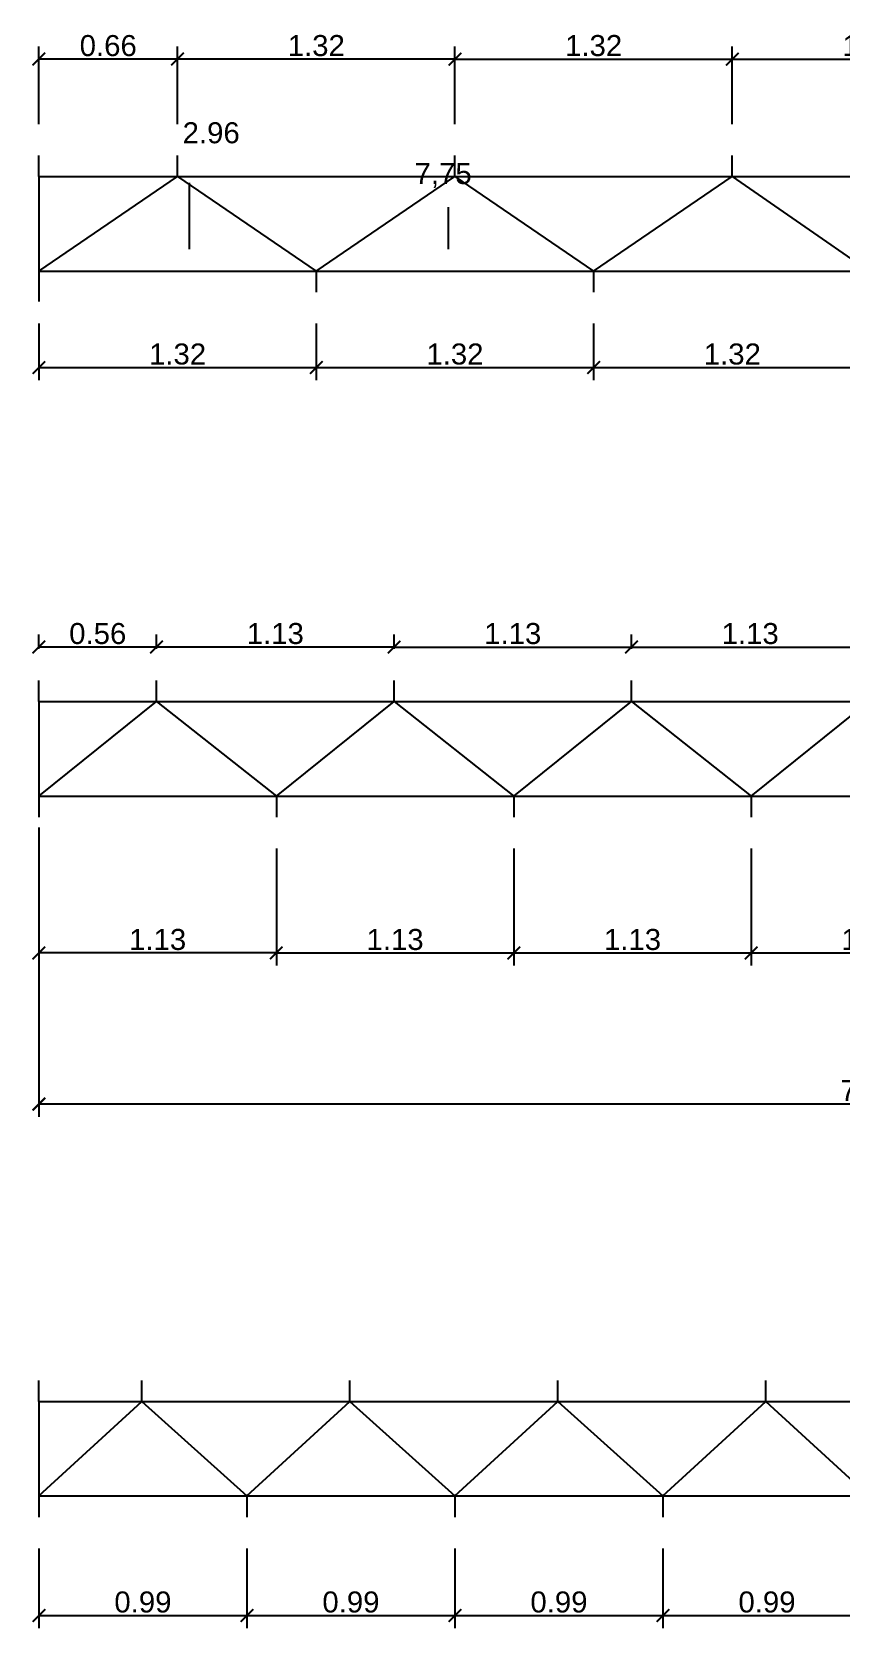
# Model space of a CAD drawing. Header units: millimetres. Extents: x 2924 to 6397, y 1567 to 1704.
# Drawn here: x 3148.08 to 3151.92, y 1592.25 to 1599.84 of the extents above; entities that cross this region are included whole.
import ezdxf

# ---------------------------------------------------------------- set-up
doc = ezdxf.new("R2010")
doc.units = ezdxf.units.MM
doc.header["$PDMODE"] = 35
doc.layers.get('Defpoints').update_dxf_attribs({"color": 230})
doc.layers.add('PT-MUROS', color=7, linetype='Continuous')
doc.layers.add('Viga', color=6, linetype='Continuous')
doc.styles.add('Arial10', font='arial.ttf', dxfattribs={"height": 0.1})
doc.styles.get("Standard").update_dxf_attribs({"font": 'arial.ttf'})
doc.dimstyles.new('COTA-1-50', dxfattribs={"dimtxt": 0.1, "dimasz": 0.06, "dimexe": 0.06, "dimexo": 0.15, "dimgap": 0.0125, "dimtad": 1, "dimzin": 0, "dimdsep": 46, "dimtxsty": 'Arial10', "dimblk1": 'ARCHTICK', "dimblk2": 'ARCHTICK', "dimsah": 1, "dimcen": 0.09, "dimclrd": 7, "dimclre": 7, "dimclrt": 7, "dimazin": 0, "dimtfac": 1, "dimtofl": 0, "dimtmove": 2, "dimatfit": 3, "dimldrblk": 'ARCHTICK', "dimfxl": 1, "dimtolj": 1, "dimtzin": 0, "dimarcsym": 0})

# ---------------------------------------------------------------- blocks, each defined once
blk = doc.blocks.new('_ARCHTICK')
at = {"color": 0, "linetype": 'ByBlock', "const_width": 0.15}
blk.add_lwpolyline([(-0.5, -0.5), (0.5, 0.5)], dxfattribs=at)
blk = doc.blocks.new('*D277')
at = {"layer": 'Defpoints', "color": 0, "transparency": 16777216}
for p in [(3148.1088, 1598.6042), (3149.4288, 1598.6042), (3149.4288, 1598.2454)]:
    blk.add_point(p, dxfattribs=at)
at = {"layer": 'PT-MUROS', "color": 7, "lineweight": -2, "transparency": 16777216}
for p, q in [((3148.1088, 1598.4542), (3148.1088, 1598.1854)), ((3149.4288, 1598.4542), (3149.4288, 1598.1854)), ((3148.1088, 1598.2454), (3149.4288, 1598.2454))]:
    blk.add_line(p, q, dxfattribs=at)
at = {"layer": 'PT-MUROS', "color": 7, "lineweight": -2, "transparency": 16777216, "xscale": 0.06, "yscale": 0.06, "zscale": 0.06, "rotation": 180}
blk.add_blockref('_ARCHTICK', (3148.1088, 1598.2454), dxfattribs=at)
at = {"layer": 'PT-MUROS', "color": 7, "lineweight": -2, "transparency": 16777216, "xscale": 0.06, "yscale": 0.06, "zscale": 0.06}
blk.add_blockref('_ARCHTICK', (3149.4288, 1598.2454), dxfattribs=at)
at = {"layer": 'PT-MUROS', "color": 7, "transparency": 16777216, "insert": (3148.7688, 1598.309), "char_height": 0.1, "attachment_point": 5, "style": 'Arial10'}
blk.add_mtext('\\A1;1.32', dxfattribs=at)
blk = doc.blocks.new('*D278')
at = {"layer": 'Defpoints', "color": 0, "transparency": 16777216}
for p in [(3149.4288, 1598.6042), (3150.7488, 1598.6042), (3150.7488, 1598.2454)]:
    blk.add_point(p, dxfattribs=at)
at = {"layer": 'PT-MUROS', "color": 7, "lineweight": -2, "transparency": 16777216}
for p, q in [((3149.4288, 1598.4542), (3149.4288, 1598.1854)), ((3150.7488, 1598.4542), (3150.7488, 1598.1854)), ((3149.4288, 1598.2454), (3150.7488, 1598.2454))]:
    blk.add_line(p, q, dxfattribs=at)
at = {"layer": 'PT-MUROS', "color": 7, "lineweight": -2, "transparency": 16777216, "xscale": 0.06, "yscale": 0.06, "zscale": 0.06, "rotation": 180}
blk.add_blockref('_ARCHTICK', (3149.4288, 1598.2454), dxfattribs=at)
at = {"layer": 'PT-MUROS', "color": 7, "lineweight": -2, "transparency": 16777216, "xscale": 0.06, "yscale": 0.06, "zscale": 0.06}
blk.add_blockref('_ARCHTICK', (3150.7488, 1598.2454), dxfattribs=at)
at = {"layer": 'PT-MUROS', "color": 7, "transparency": 16777216, "insert": (3150.0888, 1598.309), "char_height": 0.1, "attachment_point": 5, "style": 'Arial10'}
blk.add_mtext('\\A1;1.32', dxfattribs=at)
blk = doc.blocks.new('*D279')
at = {"layer": 'Defpoints', "color": 0, "transparency": 16777216}
for p in [(3150.7488, 1598.6042), (3152.0688, 1598.6042), (3152.0688, 1598.2454)]:
    blk.add_point(p, dxfattribs=at)
at = {"layer": 'PT-MUROS', "color": 7, "lineweight": -2, "transparency": 16777216}
for p, q in [((3150.7488, 1598.4542), (3150.7488, 1598.1854)), ((3152.0688, 1598.4542), (3152.0688, 1598.1854)), ((3150.7488, 1598.2454), (3152.0688, 1598.2454))]:
    blk.add_line(p, q, dxfattribs=at)
at = {"layer": 'PT-MUROS', "color": 7, "lineweight": -2, "transparency": 16777216, "xscale": 0.06, "yscale": 0.06, "zscale": 0.06, "rotation": 180}
blk.add_blockref('_ARCHTICK', (3150.7488, 1598.2454), dxfattribs=at)
at = {"layer": 'PT-MUROS', "color": 7, "lineweight": -2, "transparency": 16777216, "xscale": 0.06, "yscale": 0.06, "zscale": 0.06}
blk.add_blockref('_ARCHTICK', (3152.0688, 1598.2454), dxfattribs=at)
at = {"layer": 'PT-MUROS', "color": 7, "transparency": 16777216, "insert": (3151.4088, 1598.309), "char_height": 0.1, "attachment_point": 5, "style": 'Arial10'}
blk.add_mtext('\\A1;1.32', dxfattribs=at)
blk = doc.blocks.new('*D283')
at = {"layer": 'Defpoints', "color": 0, "transparency": 16777216}
for p in [(3148.1088, 1599.7134), (3148.1088, 1599.2542), (3148.7688, 1599.2542)]:
    blk.add_point(p, dxfattribs=at)
at = {"layer": 'PT-MUROS', "color": 7, "lineweight": -2, "transparency": 16777216}
for p, q in [((3148.1088, 1599.4042), (3148.1088, 1599.7734)), ((3148.7688, 1599.4042), (3148.7688, 1599.7734)), ((3148.7688, 1599.7134), (3148.1088, 1599.7134))]:
    blk.add_line(p, q, dxfattribs=at)
at = {"layer": 'PT-MUROS', "color": 7, "lineweight": -2, "transparency": 16777216, "xscale": 0.06, "yscale": 0.06, "zscale": 0.06, "rotation": 180}
blk.add_blockref('_ARCHTICK', (3148.1088, 1599.7134), dxfattribs=at)
at = {"layer": 'PT-MUROS', "color": 7, "lineweight": -2, "transparency": 16777216, "xscale": 0.06, "yscale": 0.06, "zscale": 0.06}
blk.add_blockref('_ARCHTICK', (3148.7688, 1599.7134), dxfattribs=at)
at = {"layer": 'PT-MUROS', "color": 7, "transparency": 16777216, "insert": (3148.4388, 1599.7769), "char_height": 0.1, "attachment_point": 5, "style": 'Arial10'}
blk.add_mtext('\\A1;0.66', dxfattribs=at)
blk = doc.blocks.new('*D284')
at = {"layer": 'Defpoints', "color": 0, "transparency": 16777216}
for p in [(3148.7688, 1599.7134), (3148.7688, 1599.2542), (3150.0888, 1599.2542)]:
    blk.add_point(p, dxfattribs=at)
at = {"layer": 'PT-MUROS', "color": 7, "lineweight": -2, "transparency": 16777216}
for p, q in [((3148.7688, 1599.4042), (3148.7688, 1599.7734)), ((3150.0888, 1599.4042), (3150.0888, 1599.7734)), ((3150.0888, 1599.7134), (3148.7688, 1599.7134))]:
    blk.add_line(p, q, dxfattribs=at)
at = {"layer": 'PT-MUROS', "color": 7, "lineweight": -2, "transparency": 16777216, "xscale": 0.06, "yscale": 0.06, "zscale": 0.06, "rotation": 180}
blk.add_blockref('_ARCHTICK', (3148.7688, 1599.7134), dxfattribs=at)
at = {"layer": 'PT-MUROS', "color": 7, "lineweight": -2, "transparency": 16777216, "xscale": 0.06, "yscale": 0.06, "zscale": 0.06}
blk.add_blockref('_ARCHTICK', (3150.0888, 1599.7134), dxfattribs=at)
at = {"layer": 'PT-MUROS', "color": 7, "transparency": 16777216, "insert": (3149.4288, 1599.777), "char_height": 0.1, "attachment_point": 5, "style": 'Arial10'}
blk.add_mtext('\\A1;1.32', dxfattribs=at)
blk = doc.blocks.new('*D285')
at = {"layer": 'Defpoints', "color": 0, "transparency": 16777216}
for p in [(3151.4088, 1599.7134), (3150.0888, 1599.2542), (3151.4088, 1599.2542)]:
    blk.add_point(p, dxfattribs=at)
at = {"layer": 'PT-MUROS', "color": 7, "lineweight": -2, "transparency": 16777216}
for p, q in [((3150.0888, 1599.4042), (3150.0888, 1599.7734)), ((3151.4088, 1599.4042), (3151.4088, 1599.7734)), ((3150.0888, 1599.7134), (3151.4088, 1599.7134))]:
    blk.add_line(p, q, dxfattribs=at)
at = {"layer": 'PT-MUROS', "color": 7, "lineweight": -2, "transparency": 16777216, "xscale": 0.06, "yscale": 0.06, "zscale": 0.06, "rotation": 180}
blk.add_blockref('_ARCHTICK', (3150.0888, 1599.7134), dxfattribs=at)
at = {"layer": 'PT-MUROS', "color": 7, "lineweight": -2, "transparency": 16777216, "xscale": 0.06, "yscale": 0.06, "zscale": 0.06}
blk.add_blockref('_ARCHTICK', (3151.4088, 1599.7134), dxfattribs=at)
at = {"layer": 'PT-MUROS', "color": 7, "transparency": 16777216, "insert": (3150.7488, 1599.777), "char_height": 0.1, "attachment_point": 5, "style": 'Arial10'}
blk.add_mtext('\\A1;1.32', dxfattribs=at)
blk = doc.blocks.new('*D286')
at = {"layer": 'Defpoints', "color": 0, "transparency": 16777216}
for p in [(3152.7288, 1599.7134), (3151.4088, 1599.2542), (3152.7288, 1599.2542)]:
    blk.add_point(p, dxfattribs=at)
at = {"layer": 'PT-MUROS', "color": 7, "lineweight": -2, "transparency": 16777216}
for p, q in [((3151.4088, 1599.4042), (3151.4088, 1599.7734)), ((3152.7288, 1599.4042), (3152.7288, 1599.7734)), ((3151.4088, 1599.7134), (3152.7288, 1599.7134))]:
    blk.add_line(p, q, dxfattribs=at)
at = {"layer": 'PT-MUROS', "color": 7, "lineweight": -2, "transparency": 16777216, "xscale": 0.06, "yscale": 0.06, "zscale": 0.06, "rotation": 180}
blk.add_blockref('_ARCHTICK', (3151.4088, 1599.7134), dxfattribs=at)
at = {"layer": 'PT-MUROS', "color": 7, "lineweight": -2, "transparency": 16777216, "xscale": 0.06, "yscale": 0.06, "zscale": 0.06}
blk.add_blockref('_ARCHTICK', (3152.7288, 1599.7134), dxfattribs=at)
at = {"layer": 'PT-MUROS', "color": 7, "transparency": 16777216, "insert": (3152.0688, 1599.777), "char_height": 0.1, "attachment_point": 5, "style": 'Arial10'}
blk.add_mtext('\\A1;1.32', dxfattribs=at)
blk = doc.blocks.new('*D290')
at = {"layer": 'Defpoints', "color": 0, "transparency": 16777216}
for p in [(3148.1088, 1596.1057), (3149.2388, 1596.1057), (3148.1088, 1595.459)]:
    blk.add_point(p, dxfattribs=at)
at = {"layer": 'PT-MUROS', "color": 7, "lineweight": -2, "transparency": 16777216}
for p, q in [((3148.1088, 1595.9557), (3148.1088, 1595.399)), ((3149.2388, 1595.9557), (3149.2388, 1595.399)), ((3149.2388, 1595.459), (3148.1088, 1595.459))]:
    blk.add_line(p, q, dxfattribs=at)
at = {"layer": 'PT-MUROS', "color": 7, "lineweight": -2, "transparency": 16777216, "xscale": 0.06, "yscale": 0.06, "zscale": 0.06, "rotation": 180}
blk.add_blockref('_ARCHTICK', (3148.1088, 1595.459), dxfattribs=at)
at = {"layer": 'PT-MUROS', "color": 7, "lineweight": -2, "transparency": 16777216, "xscale": 0.06, "yscale": 0.06, "zscale": 0.06}
blk.add_blockref('_ARCHTICK', (3149.2388, 1595.459), dxfattribs=at)
at = {"layer": 'PT-MUROS', "color": 7, "transparency": 16777216, "insert": (3148.6738, 1595.5226), "char_height": 0.1, "attachment_point": 5, "style": 'Arial10'}
blk.add_mtext('\\A1;1.13', dxfattribs=at)
blk = doc.blocks.new('*D291')
at = {"layer": 'Defpoints', "color": 0, "transparency": 16777216}
for p in [(3149.2388, 1596.1057), (3150.3688, 1596.1057), (3150.3688, 1595.459)]:
    blk.add_point(p, dxfattribs=at)
at = {"layer": 'PT-MUROS', "color": 7, "lineweight": -2, "transparency": 16777216}
for p, q in [((3149.2388, 1595.9557), (3149.2388, 1595.399)), ((3150.3688, 1595.9557), (3150.3688, 1595.399)), ((3149.2388, 1595.459), (3150.3688, 1595.459))]:
    blk.add_line(p, q, dxfattribs=at)
at = {"layer": 'PT-MUROS', "color": 7, "lineweight": -2, "transparency": 16777216, "xscale": 0.06, "yscale": 0.06, "zscale": 0.06, "rotation": 180}
blk.add_blockref('_ARCHTICK', (3149.2388, 1595.459), dxfattribs=at)
at = {"layer": 'PT-MUROS', "color": 7, "lineweight": -2, "transparency": 16777216, "xscale": 0.06, "yscale": 0.06, "zscale": 0.06}
blk.add_blockref('_ARCHTICK', (3150.3688, 1595.459), dxfattribs=at)
at = {"layer": 'PT-MUROS', "color": 7, "transparency": 16777216, "insert": (3149.8038, 1595.5226), "char_height": 0.1, "attachment_point": 5, "style": 'Arial10'}
blk.add_mtext('\\A1;1.13', dxfattribs=at)
blk = doc.blocks.new('*D292')
at = {"layer": 'Defpoints', "color": 0, "transparency": 16777216}
for p in [(3150.3688, 1596.1057), (3151.4988, 1596.1057), (3151.4988, 1595.459)]:
    blk.add_point(p, dxfattribs=at)
at = {"layer": 'PT-MUROS', "color": 7, "lineweight": -2, "transparency": 16777216}
for p, q in [((3150.3688, 1595.9557), (3150.3688, 1595.399)), ((3151.4988, 1595.9557), (3151.4988, 1595.399)), ((3150.3688, 1595.459), (3151.4988, 1595.459))]:
    blk.add_line(p, q, dxfattribs=at)
at = {"layer": 'PT-MUROS', "color": 7, "lineweight": -2, "transparency": 16777216, "xscale": 0.06, "yscale": 0.06, "zscale": 0.06, "rotation": 180}
blk.add_blockref('_ARCHTICK', (3150.3688, 1595.459), dxfattribs=at)
at = {"layer": 'PT-MUROS', "color": 7, "lineweight": -2, "transparency": 16777216, "xscale": 0.06, "yscale": 0.06, "zscale": 0.06}
blk.add_blockref('_ARCHTICK', (3151.4988, 1595.459), dxfattribs=at)
at = {"layer": 'PT-MUROS', "color": 7, "transparency": 16777216, "insert": (3150.9338, 1595.5226), "char_height": 0.1, "attachment_point": 5, "style": 'Arial10'}
blk.add_mtext('\\A1;1.13', dxfattribs=at)
blk = doc.blocks.new('*D293')
at = {"layer": 'Defpoints', "color": 0, "transparency": 16777216}
for p in [(3151.4988, 1596.1057), (3152.6288, 1596.1057), (3152.6288, 1595.459)]:
    blk.add_point(p, dxfattribs=at)
at = {"layer": 'PT-MUROS', "color": 7, "lineweight": -2, "transparency": 16777216}
for p, q in [((3151.4988, 1595.9557), (3151.4988, 1595.399)), ((3152.6288, 1595.9557), (3152.6288, 1595.399)), ((3151.4988, 1595.459), (3152.6288, 1595.459))]:
    blk.add_line(p, q, dxfattribs=at)
at = {"layer": 'PT-MUROS', "color": 7, "lineweight": -2, "transparency": 16777216, "xscale": 0.06, "yscale": 0.06, "zscale": 0.06, "rotation": 180}
blk.add_blockref('_ARCHTICK', (3151.4988, 1595.459), dxfattribs=at)
at = {"layer": 'PT-MUROS', "color": 7, "lineweight": -2, "transparency": 16777216, "xscale": 0.06, "yscale": 0.06, "zscale": 0.06}
blk.add_blockref('_ARCHTICK', (3152.6288, 1595.459), dxfattribs=at)
at = {"layer": 'PT-MUROS', "color": 7, "transparency": 16777216, "insert": (3152.0638, 1595.5226), "char_height": 0.1, "attachment_point": 5, "style": 'Arial10'}
blk.add_mtext('\\A1;1.13', dxfattribs=at)
blk = doc.blocks.new('*D297')
at = {"layer": 'Defpoints', "color": 0, "transparency": 16777216}
for p in [(3148.1088, 1596.9151), (3148.1088, 1596.7557), (3148.6688, 1596.7557)]:
    blk.add_point(p, dxfattribs=at)
at = {"layer": 'PT-MUROS', "color": 7, "lineweight": -2, "transparency": 16777216}
for p, q in [((3148.1088, 1596.9057), (3148.1088, 1596.9751)), ((3148.6688, 1596.9151), (3148.1088, 1596.9151)), ((3148.6688, 1596.9057), (3148.6688, 1596.9751))]:
    blk.add_line(p, q, dxfattribs=at)
at = {"layer": 'PT-MUROS', "color": 7, "lineweight": -2, "transparency": 16777216, "xscale": 0.06, "yscale": 0.06, "zscale": 0.06, "rotation": 180}
blk.add_blockref('_ARCHTICK', (3148.1088, 1596.9151), dxfattribs=at)
at = {"layer": 'PT-MUROS', "color": 7, "lineweight": -2, "transparency": 16777216, "xscale": 0.06, "yscale": 0.06, "zscale": 0.06}
blk.add_blockref('_ARCHTICK', (3148.6688, 1596.9151), dxfattribs=at)
at = {"layer": 'PT-MUROS', "color": 7, "transparency": 16777216, "insert": (3148.3888, 1596.9787), "char_height": 0.1, "attachment_point": 5, "style": 'Arial10'}
blk.add_mtext('\\A1;0.56', dxfattribs=at)
blk = doc.blocks.new('*D298')
at = {"layer": 'Defpoints', "color": 0, "transparency": 16777216}
for p in [(3148.6688, 1596.9151), (3148.6688, 1596.7557), (3149.7988, 1596.7557)]:
    blk.add_point(p, dxfattribs=at)
at = {"layer": 'PT-MUROS', "color": 7, "lineweight": -2, "transparency": 16777216}
for p, q in [((3148.6688, 1596.9057), (3148.6688, 1596.9751)), ((3149.7988, 1596.9151), (3148.6688, 1596.9151)), ((3149.7988, 1596.9057), (3149.7988, 1596.9751))]:
    blk.add_line(p, q, dxfattribs=at)
at = {"layer": 'PT-MUROS', "color": 7, "lineweight": -2, "transparency": 16777216, "xscale": 0.06, "yscale": 0.06, "zscale": 0.06, "rotation": 180}
blk.add_blockref('_ARCHTICK', (3148.6688, 1596.9151), dxfattribs=at)
at = {"layer": 'PT-MUROS', "color": 7, "lineweight": -2, "transparency": 16777216, "xscale": 0.06, "yscale": 0.06, "zscale": 0.06}
blk.add_blockref('_ARCHTICK', (3149.7988, 1596.9151), dxfattribs=at)
at = {"layer": 'PT-MUROS', "color": 7, "transparency": 16777216, "insert": (3149.2338, 1596.9787), "char_height": 0.1, "attachment_point": 5, "style": 'Arial10'}
blk.add_mtext('\\A1;1.13', dxfattribs=at)
blk = doc.blocks.new('*D299')
at = {"layer": 'Defpoints', "color": 0, "transparency": 16777216}
for p in [(3150.9288, 1596.9151), (3149.7988, 1596.7557), (3150.9288, 1596.7557)]:
    blk.add_point(p, dxfattribs=at)
at = {"layer": 'PT-MUROS', "color": 7, "lineweight": -2, "transparency": 16777216}
for p, q in [((3149.7988, 1596.9057), (3149.7988, 1596.9751)), ((3149.7988, 1596.9151), (3150.9288, 1596.9151)), ((3150.9288, 1596.9057), (3150.9288, 1596.9751))]:
    blk.add_line(p, q, dxfattribs=at)
at = {"layer": 'PT-MUROS', "color": 7, "lineweight": -2, "transparency": 16777216, "xscale": 0.06, "yscale": 0.06, "zscale": 0.06, "rotation": 180}
blk.add_blockref('_ARCHTICK', (3149.7988, 1596.9151), dxfattribs=at)
at = {"layer": 'PT-MUROS', "color": 7, "lineweight": -2, "transparency": 16777216, "xscale": 0.06, "yscale": 0.06, "zscale": 0.06}
blk.add_blockref('_ARCHTICK', (3150.9288, 1596.9151), dxfattribs=at)
at = {"layer": 'PT-MUROS', "color": 7, "transparency": 16777216, "insert": (3150.3638, 1596.9787), "char_height": 0.1, "attachment_point": 5, "style": 'Arial10'}
blk.add_mtext('\\A1;1.13', dxfattribs=at)
blk = doc.blocks.new('*D300')
at = {"layer": 'Defpoints', "color": 0, "transparency": 16777216}
for p in [(3152.0588, 1596.9151), (3150.9288, 1596.7557), (3152.0588, 1596.7557)]:
    blk.add_point(p, dxfattribs=at)
at = {"layer": 'PT-MUROS', "color": 7, "lineweight": -2, "transparency": 16777216}
for p, q in [((3150.9288, 1596.9057), (3150.9288, 1596.9751)), ((3150.9288, 1596.9151), (3152.0588, 1596.9151)), ((3152.0588, 1596.9057), (3152.0588, 1596.9751))]:
    blk.add_line(p, q, dxfattribs=at)
at = {"layer": 'PT-MUROS', "color": 7, "lineweight": -2, "transparency": 16777216, "xscale": 0.06, "yscale": 0.06, "zscale": 0.06, "rotation": 180}
blk.add_blockref('_ARCHTICK', (3150.9288, 1596.9151), dxfattribs=at)
at = {"layer": 'PT-MUROS', "color": 7, "lineweight": -2, "transparency": 16777216, "xscale": 0.06, "yscale": 0.06, "zscale": 0.06}
blk.add_blockref('_ARCHTICK', (3152.0588, 1596.9151), dxfattribs=at)
at = {"layer": 'PT-MUROS', "color": 7, "transparency": 16777216, "insert": (3151.4938, 1596.9787), "char_height": 0.1, "attachment_point": 5, "style": 'Arial10'}
blk.add_mtext('\\A1;1.13', dxfattribs=at)
blk = doc.blocks.new('*D343')
at = {"layer": 'Defpoints', "color": 0, "transparency": 16777216}
for p in [(3148.1088, 1596.2057), (3156.0088, 1596.2057), (3148.1088, 1594.7397)]:
    blk.add_point(p, dxfattribs=at)
at = {"layer": 'Viga', "color": 7, "lineweight": -2, "transparency": 16777216}
for p, q in [((3148.1088, 1596.0557), (3148.1088, 1594.6797)), ((3156.0088, 1596.0557), (3156.0088, 1594.6797)), ((3156.0088, 1594.7397), (3148.1088, 1594.7397))]:
    blk.add_line(p, q, dxfattribs=at)
at = {"layer": 'Viga', "color": 7, "lineweight": -2, "transparency": 16777216, "xscale": 0.06, "yscale": 0.06, "zscale": 0.06, "rotation": 180}
blk.add_blockref('_ARCHTICK', (3148.1088, 1594.7397), dxfattribs=at)
at = {"layer": 'Viga', "color": 7, "lineweight": -2, "transparency": 16777216, "xscale": 0.06, "yscale": 0.06, "zscale": 0.06}
blk.add_blockref('_ARCHTICK', (3156.0088, 1594.7397), dxfattribs=at)
at = {"layer": 'Viga', "color": 7, "transparency": 16777216, "insert": (3152.0588, 1594.8033), "char_height": 0.1, "attachment_point": 5, "style": 'Arial10'}
blk.add_mtext('\\A1;7.90', dxfattribs=at)
blk = doc.blocks.new('*D501')
at = {"layer": 'Defpoints', "color": 0, "transparency": 16777216}
for p in [(3148.1088, 1592.7745), (3149.0988, 1592.7745), (3149.0988, 1592.3059)]:
    blk.add_point(p, dxfattribs=at)
at = {"layer": 'Viga', "color": 7, "lineweight": -2, "transparency": 16777216}
for p, q in [((3148.1088, 1592.6245), (3148.1088, 1592.2459)), ((3149.0988, 1592.6245), (3149.0988, 1592.2459)), ((3148.1088, 1592.3059), (3149.0988, 1592.3059))]:
    blk.add_line(p, q, dxfattribs=at)
at = {"layer": 'Viga', "color": 7, "lineweight": -2, "transparency": 16777216, "xscale": 0.06, "yscale": 0.06, "zscale": 0.06, "rotation": 180}
blk.add_blockref('_ARCHTICK', (3148.1088, 1592.3059), dxfattribs=at)
at = {"layer": 'Viga', "color": 7, "lineweight": -2, "transparency": 16777216, "xscale": 0.06, "yscale": 0.06, "zscale": 0.06}
blk.add_blockref('_ARCHTICK', (3149.0988, 1592.3059), dxfattribs=at)
at = {"layer": 'Viga', "color": 7, "transparency": 16777216, "insert": (3148.6038, 1592.3694), "char_height": 0.1, "attachment_point": 5, "style": 'Arial10'}
blk.add_mtext('\\A1;0.99', dxfattribs=at)
blk = doc.blocks.new('*D502')
at = {"layer": 'Defpoints', "color": 0, "transparency": 16777216}
for p in [(3149.0988, 1592.7745), (3150.0888, 1592.7745), (3150.0888, 1592.3059)]:
    blk.add_point(p, dxfattribs=at)
at = {"layer": 'Viga', "color": 7, "lineweight": -2, "transparency": 16777216}
for p, q in [((3149.0988, 1592.6245), (3149.0988, 1592.2459)), ((3150.0888, 1592.6245), (3150.0888, 1592.2459)), ((3149.0988, 1592.3059), (3150.0888, 1592.3059))]:
    blk.add_line(p, q, dxfattribs=at)
at = {"layer": 'Viga', "color": 7, "lineweight": -2, "transparency": 16777216, "xscale": 0.06, "yscale": 0.06, "zscale": 0.06, "rotation": 180}
blk.add_blockref('_ARCHTICK', (3149.0988, 1592.3059), dxfattribs=at)
at = {"layer": 'Viga', "color": 7, "lineweight": -2, "transparency": 16777216, "xscale": 0.06, "yscale": 0.06, "zscale": 0.06}
blk.add_blockref('_ARCHTICK', (3150.0888, 1592.3059), dxfattribs=at)
at = {"layer": 'Viga', "color": 7, "transparency": 16777216, "insert": (3149.5938, 1592.3694), "char_height": 0.1, "attachment_point": 5, "style": 'Arial10'}
blk.add_mtext('\\A1;0.99', dxfattribs=at)
blk = doc.blocks.new('*D503')
at = {"layer": 'Defpoints', "color": 0, "transparency": 16777216}
for p in [(3150.0888, 1592.7745), (3151.0788, 1592.7745), (3151.0788, 1592.3059)]:
    blk.add_point(p, dxfattribs=at)
at = {"layer": 'Viga', "color": 7, "lineweight": -2, "transparency": 16777216}
for p, q in [((3150.0888, 1592.6245), (3150.0888, 1592.2459)), ((3151.0788, 1592.6245), (3151.0788, 1592.2459)), ((3150.0888, 1592.3059), (3151.0788, 1592.3059))]:
    blk.add_line(p, q, dxfattribs=at)
at = {"layer": 'Viga', "color": 7, "lineweight": -2, "transparency": 16777216, "xscale": 0.06, "yscale": 0.06, "zscale": 0.06, "rotation": 180}
blk.add_blockref('_ARCHTICK', (3150.0888, 1592.3059), dxfattribs=at)
at = {"layer": 'Viga', "color": 7, "lineweight": -2, "transparency": 16777216, "xscale": 0.06, "yscale": 0.06, "zscale": 0.06}
blk.add_blockref('_ARCHTICK', (3151.0788, 1592.3059), dxfattribs=at)
at = {"layer": 'Viga', "color": 7, "transparency": 16777216, "insert": (3150.5838, 1592.3694), "char_height": 0.1, "attachment_point": 5, "style": 'Arial10'}
blk.add_mtext('\\A1;0.99', dxfattribs=at)
blk = doc.blocks.new('*D504')
at = {"layer": 'Defpoints', "color": 0, "transparency": 16777216}
for p in [(3151.0788, 1592.7745), (3152.0688, 1592.7745), (3152.0688, 1592.3059)]:
    blk.add_point(p, dxfattribs=at)
at = {"layer": 'Viga', "color": 7, "lineweight": -2, "transparency": 16777216}
for p, q in [((3151.0788, 1592.6245), (3151.0788, 1592.2459)), ((3152.0688, 1592.6245), (3152.0688, 1592.2459)), ((3151.0788, 1592.3059), (3152.0688, 1592.3059))]:
    blk.add_line(p, q, dxfattribs=at)
at = {"layer": 'Viga', "color": 7, "lineweight": -2, "transparency": 16777216, "xscale": 0.06, "yscale": 0.06, "zscale": 0.06, "rotation": 180}
blk.add_blockref('_ARCHTICK', (3151.0788, 1592.3059), dxfattribs=at)
at = {"layer": 'Viga', "color": 7, "lineweight": -2, "transparency": 16777216, "xscale": 0.06, "yscale": 0.06, "zscale": 0.06}
blk.add_blockref('_ARCHTICK', (3152.0688, 1592.3059), dxfattribs=at)
at = {"layer": 'Viga', "color": 7, "transparency": 16777216, "insert": (3151.5738, 1592.3694), "char_height": 0.1, "attachment_point": 5, "style": 'Arial10'}
blk.add_mtext('\\A1;0.99', dxfattribs=at)

msp = doc.modelspace()

# ---------------------------------------------------------------- linework, layer by layer
at = {"layer": 'PT-MUROS'}
for p, q in [((3148.1088, 1599.1542), (3148.1088, 1599.2542)), ((3148.7688, 1599.1542), (3148.7688, 1599.2542)), ((3150.0888, 1599.1542), (3150.0888, 1599.2542)), ((3151.4088, 1599.1542), (3151.4088, 1599.2542)), ((3148.1088, 1599.1542), (3156.0088, 1599.1542)), ((3148.1088, 1599.1542), (3148.1088, 1598.7042)), ((3148.1088, 1598.7042), (3148.7688, 1599.1542)), ((3148.7688, 1599.1542), (3149.4288, 1598.7042)), ((3149.4288, 1598.7042), (3150.0888, 1599.1542)), ((3150.0888, 1599.1542), (3150.7488, 1598.7042)), ((3150.7488, 1598.7042), (3151.4088, 1599.1542)), ((3151.4088, 1599.1542), (3152.0588, 1598.7042)), ((3148.1088, 1598.7042), (3156.0088, 1598.7042)), ((3148.1088, 1598.7042), (3148.1088, 1598.6042)), ((3149.4288, 1598.7042), (3149.4288, 1598.6042)), ((3150.7488, 1598.7042), (3150.7488, 1598.6042)), ((3148.1088, 1596.6557), (3148.1088, 1596.7557)), ((3148.6688, 1596.6557), (3148.6688, 1596.7557)), ((3149.7988, 1596.6557), (3149.7988, 1596.7557)), ((3150.9288, 1596.6557), (3150.9288, 1596.7557)), ((3148.1088, 1596.6557), (3156.0088, 1596.6557)), ((3148.1088, 1596.6557), (3148.1088, 1596.2057)), ((3148.1088, 1596.2057), (3148.6688, 1596.6557)), ((3148.6688, 1596.6557), (3149.2388, 1596.2057)), ((3149.2388, 1596.2057), (3149.7988, 1596.6557)), ((3149.7988, 1596.6557), (3150.3688, 1596.2057)), ((3150.3688, 1596.2057), (3150.9288, 1596.6557)), ((3150.9288, 1596.6557), (3151.4988, 1596.2057)), ((3151.4988, 1596.2057), (3152.0588, 1596.6557)), ((3148.1088, 1596.2057), (3156.0088, 1596.2057)), ((3148.1088, 1596.2057), (3148.1088, 1596.1057)), ((3149.2388, 1596.2057), (3149.2388, 1596.1057)), ((3150.3688, 1596.2057), (3150.3688, 1596.1057)), ((3151.4988, 1596.2057), (3151.4988, 1596.1057)), ((3148.1088, 1593.3245), (3148.1088, 1593.4245)), ((3148.5988, 1593.3245), (3148.5988, 1593.4245)), ((3149.5888, 1593.3245), (3149.5888, 1593.4245)), ((3150.5788, 1593.3245), (3150.5788, 1593.4245)), ((3151.5688, 1593.3245), (3151.5688, 1593.4245)), ((3148.1088, 1593.3245), (3156.0088, 1593.3245)), ((3148.1088, 1593.3245), (3148.1088, 1592.8745)), ((3148.1088, 1592.8745), (3156.0088, 1592.8745)), ((3148.1088, 1592.8745), (3148.1088, 1592.7745)), ((3149.0988, 1592.8745), (3149.0988, 1592.7745)), ((3150.0888, 1592.8745), (3150.0888, 1592.7745)), ((3151.0788, 1592.8745), (3151.0788, 1592.7745))]:
    msp.add_line(p, q, dxfattribs=at)
at = {"layer": 'Viga'}
for p, q in [((3148.8253, 1598.8082), (3148.8253, 1599.1239)), ((3150.0575, 1598.8082), (3150.0575, 1599.0087)), ((3148.1088, 1598.7042), (3148.1088, 1598.5596)), ((3148.1088, 1592.8745), (3148.5988, 1593.3245)), ((3148.5988, 1593.3245), (3149.0988, 1592.8745)), ((3149.0988, 1592.8745), (3149.5888, 1593.3245)), ((3149.5888, 1593.3245), (3150.0888, 1592.8745)), ((3150.0888, 1592.8745), (3150.5788, 1593.3245)), ((3150.5788, 1593.3245), (3151.0788, 1592.8745)), ((3151.0788, 1592.8745), (3151.5688, 1593.3245)), ((3151.5688, 1593.3245), (3152.0588, 1592.8745))]:
    msp.add_line(p, q, dxfattribs=at)

# ---------------------------------------------------------------- texts
at = {"layer": 'PT-MUROS', "color": 4, "char_height": 0.1, "attachment_point": 1}
for s, insert in [('2.96', (3148.7928, 1599.4127)), ('7,75', (3149.8967, 1599.2187))]:
    msp.add_mtext_dynamic_manual_height_columns(s, width=0.308735, gutter_width=12.5, heights=[0], dxfattribs=dict(at, insert=insert))

# ---------------------------------------------------------------- dimensions: what is measured, and where the dimension line sits
at = {"layer": 'PT-MUROS'}
for base, p1, p2, picture, middle in [((3148.1088, 1599.7134), (3148.7688, 1599.2542), (3148.1088, 1599.2542), '*D283', (3148.4388, 1599.7769)), ((3148.7688, 1599.7134), (3150.0888, 1599.2542), (3148.7688, 1599.2542), '*D284', (3149.4288, 1599.777)), ((3151.4088, 1599.7134), (3150.0888, 1599.2542), (3151.4088, 1599.2542), '*D285', (3150.7488, 1599.777)), ((3152.7288, 1599.7134), (3151.4088, 1599.2542), (3152.7288, 1599.2542), '*D286', (3152.0688, 1599.777)), ((3149.4288, 1598.2454), (3148.1088, 1598.6042), (3149.4288, 1598.6042), '*D277', (3148.7688, 1598.309)), ((3150.7488, 1598.2454), (3149.4288, 1598.6042), (3150.7488, 1598.6042), '*D278', (3150.0888, 1598.309)), ((3152.0688, 1598.2454), (3150.7488, 1598.6042), (3152.0688, 1598.6042), '*D279', (3151.4088, 1598.309)), ((3148.1088, 1596.9151), (3148.6688, 1596.7557), (3148.1088, 1596.7557), '*D297', (3148.3888, 1596.9787)), ((3148.6688, 1596.9151), (3149.7988, 1596.7557), (3148.6688, 1596.7557), '*D298', (3149.2338, 1596.9787)), ((3150.9288, 1596.9151), (3149.7988, 1596.7557), (3150.9288, 1596.7557), '*D299', (3150.3638, 1596.9787)), ((3152.0588, 1596.9151), (3150.9288, 1596.7557), (3152.0588, 1596.7557), '*D300', (3151.4938, 1596.9787)), ((3148.1088, 1595.459), (3149.2388, 1596.1057), (3148.1088, 1596.1057), '*D290', (3148.6738, 1595.5226)), ((3150.3688, 1595.459), (3149.2388, 1596.1057), (3150.3688, 1596.1057), '*D291', (3149.8038, 1595.5226)), ((3151.4988, 1595.459), (3150.3688, 1596.1057), (3151.4988, 1596.1057), '*D292', (3150.9338, 1595.5226)), ((3152.6288, 1595.459), (3151.4988, 1596.1057), (3152.6288, 1596.1057), '*D293', (3152.0638, 1595.5226))]:
    dim = msp.add_linear_dim(base=base, p1=p1, p2=p2, dimstyle='COTA-1-50', override={"dimfxl": 0.5, "dimarcsym": 1}, dxfattribs=at)
    dim.commit()
    dim.dimension.update_dxf_attribs({"geometry": picture, "text_midpoint": middle})
at = {"layer": 'Viga'}
for base, p1, p2, picture, middle in [((3148.1088, 1594.7397), (3156.0088, 1596.2057), (3148.1088, 1596.2057), '*D343', (3152.0588, 1594.8033)), ((3149.0988, 1592.3059), (3148.1088, 1592.7745), (3149.0988, 1592.7745), '*D501', (3148.6038, 1592.3694)), ((3150.0888, 1592.3059), (3149.0988, 1592.7745), (3150.0888, 1592.7745), '*D502', (3149.5938, 1592.3694)), ((3151.0788, 1592.3059), (3150.0888, 1592.7745), (3151.0788, 1592.7745), '*D503', (3150.5838, 1592.3694)), ((3152.0688, 1592.3059), (3151.0788, 1592.7745), (3152.0688, 1592.7745), '*D504', (3151.5738, 1592.3694))]:
    dim = msp.add_linear_dim(base=base, p1=p1, p2=p2, dimstyle='COTA-1-50', override={"dimfxl": 0.5, "dimarcsym": 1}, dxfattribs=at)
    dim.commit()
    dim.dimension.update_dxf_attribs({"geometry": picture, "text_midpoint": middle})

doc.saveas('drawing.dxf')
